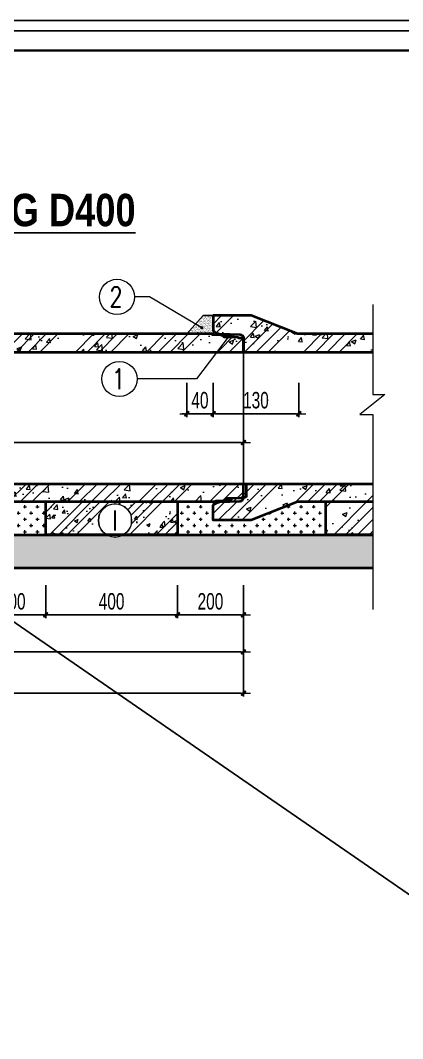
# Model space of a CAD drawing. Header units: inches. Extents: x 2792 to 53517, y -20644 to 27576.
# Drawn here: x 37495 to 38655, y 16904 to 19994 of the extents above; entities that cross this region are included whole.
import ezdxf
from ezdxf.enums import TextEntityAlignment as Align

# ---------------------------------------------------------------- set-up
doc = ezdxf.new("R2010")
doc.units = ezdxf.units.IN
doc.header["$MEASUREMENT"] = 0
doc.set_wipeout_variables(frame=1)
for name, color, linetype, lineweight in [('2 - Text2', 2, 'Continuous', 20), ('CAT1', 2, 'Continuous', 40), ('dim', 144, 'Continuous', 13), ('ISO', 153, 'Continuous', 13), ('JOINT TAM GIAC', 151, 'Continuous', 25), ('LC Dim', 8, 'Continuous', 18), ('LC Hatch', 252, 'Continuous', 9), ('LC ISO', 153, 'Continuous', 13), ('LC Net manh', 9, 'Continuous', 5), ('LC Net thay', 7, 'Continuous', 25), ('LC Text1', 3, 'Continuous', 20), ('LC Text2', 7, 'Continuous', 25), ('THEP', 1, 'Continuous', 35)]:
    doc.layers.add(name, color=color, linetype=linetype, lineweight=lineweight)
doc.layers.add('ENTTNTHIETKE1', color=2, linetype='Continuous')
doc.layers.add('KHUNGTEN', color=5, linetype='Continuous')
doc.layers.add('KCS_Plotter', color=11, linetype='Continuous', plot=False)
doc.styles.add('EG 1', font='')
doc.styles.add('General text 2', font='arial.ttf')
doc.styles.add('HOATBIF', font='hoatbif.shx', dxfattribs={"width": 0.7})
doc.styles.add('LC 3', font='vnsimli.shx', dxfattribs={"width": 0.75})
doc.styles.add('LC3', font='', dxfattribs={"width": 0.8})
doc.styles.add('TXTDIM', font='', dxfattribs={"width": 0.7})
doc.styles.get('EG 1').set_extended_font_data('.VnAvantH', bold=True)
doc.styles.get('LC3').set_extended_font_data('.VnArialH', bold=True)
doc.styles.get('TXTDIM').set_extended_font_data('.VnArial')
doc.dimstyles.new('1-100(1-25)', dxfattribs={"dimscale": 25, "dimtxt": 2.5, "dimasz": 0.35, "dimexe": 0.5, "dimexo": 0, "dimgap": 0.8, "dimtad": 1, "dimdec": 0, "dimzin": 0, "dimdsep": 46, "dimtxsty": 'HOATBIF', "dimblk1": 'DOT', "dimblk2": 'DOT', "dimsah": 1, "dimcen": -1, "dimdle": 1, "dimclrd": 256, "dimclre": 256, "dimclrt": 4, "dimadec": 3, "dimazin": 2, "dimtfac": 0.333333, "dimtdec": 0, "dimtix": 1, "dimtmove": 2, "dimatfit": 3, "dimldrblk": 'DOT', "dimfxl": 1, "dimtvp": 0.833333, "dimtolj": 1, "dimtzin": 0, "dimarcsym": 0})
doc.dimstyles.new('DIM 20', dxfattribs={"dimscale": 20, "dimtxt": 2, "dimasz": 0.3, "dimexe": 0.5, "dimexo": 0, "dimgap": 0.5, "dimtad": 1, "dimdec": 0, "dimzin": 12, "dimdsep": 46, "dimtxsty": 'TXTDIM', "dimblk": 'SLASH', "dimcen": 1.5, "dimclrd": 144, "dimclre": 144, "dimclrt": 1, "dimadec": 0, "dimazin": 0, "dimtfac": 1, "dimtdec": 0, "dimtix": 1, "dimtmove": 0, "dimatfit": 3, "dimldrblk": 'DOT', "dimfxl": 2, "dimtolj": 1, "dimtzin": 0, "dimlwd": 9, "dimlwe": 9, "dimarcsym": 1})
pattern_1 = [(50, (24147.81, 48533), (145.74774, -12.75127), [15.24, -167.64]), (355, (24147.81, 48533), (-28.19426, 152.8453), [12.192, -134.112]), (100.451, (24159.96, 48531.94), (117.554, 140.09335), [12.952, -142.472]), (50, (24307.81, 48693), (145.74774, -12.75127), [15.24, -167.64]), (355, (24307.81, 48693), (-28.19426, 152.8453), [12.192, -134.112]), (100.451, (24319.96, 48691.94), (117.554, 140.09335), [12.952, -142.472]), (46.1842, (24147.81, 48573.64), (216.8632, -33.6339), [22.86, -251.46]), (96.6356, (24165.88, 48570.84), (189.9234, 197.9404), [19.428, -213.708]), (351.184, (24147.81, 48573.64), (189.9237, 197.9401), [18.288, -201.168]), (46.1842, (24307.81, 48733.64), (216.8632, -33.6339), [22.86, -251.46]), (96.6356, (24325.88, 48730.84), (189.9234, 197.9404), [19.428, -213.708]), (351.184, (24307.81, 48733.64), (189.9237, 197.9401), [18.288, -201.168]), (21, (24168.13, 48563.48), (121.2919, -81.8124), [15.24, -167.64]), (326, (24168.13, 48563.48), (49.4416, 147.3504), [12.192, -134.112]), (71.4514, (24178.24, 48556.66), (170.7332, 65.5383), [12.952, -142.472]), (21, (24328.13, 48723.48), (121.2919, -81.8124), [15.24, -167.64]), (326, (24328.13, 48723.48), (49.4416, 147.3504), [12.192, -134.112]), (71.4514, (24338.24, 48716.66), (170.7332, 65.5383), [12.952, -142.472]), (37.5, (24147.81, 48533), (2.47088, 67.64403), [0, -132.4864, 0, -136.144, 0, -134.62]), (7.5, (24147.81, 48533), (53.45573, 80.14446), [0, -77.6224, 0, -129.4384, 0, -51.308]), (327.5, (24102.5, 48533), (108.47248, -4.582995), [0, -50.8, 0, -158.496, 0, -210.312]), (317.5, (24082.18, 48533), (118.50335, 20.3412), [0, -66.04, 0, -105.2576, 0, -149.352]), (45, (24147.81, 48533), (-107.7631, 107.7631), []), (45, (24183.73, 48533), (-107.7631, 107.7631), []), (45, (24219.65, 48533), (-107.7631, 107.7631), []), (45, (24255.58, 48533), (-107.7631, 107.7631), [])]
pattern_2 = [(0, (-21988.714, 29167.474), (19.05, 19.05), [9.525, -28.575]), (90, (-21983.952, 29162.711), (-19.05, 19.05), [9.525, -28.575])]
pattern_3 = [(37.5, (23255.357, 48218.777), (-0.1889801, 5.7804713), [0, -4.56, 0, -5.1, 0, -4.875]), (7.5, (23255.357, 48218.777), (5.3093301, 8.4664382), [0, -2.46, 0, -4.11, 0, -1.575]), (327.5, (23251.667, 48218.777), (9.3424256, 0.01697716), [0, -1.5, 0, -5.4, 0, -7.05]), (317.5, (23251.667, 48218.777), (9.0183798, 2.6330267), [0, -0.75, 0, -3.54, 0, -4.05])]
pattern_4 = [(50, (-21988.71, 29167.47), (145.74774, -12.75127), [15.24, -167.64]), (355, (-21988.71, 29167.47), (-28.19426, 152.8453), [12.192, -134.112]), (100.451, (-21976.57, 29166.41), (117.554, 140.09335), [12.952, -142.472]), (50, (-21828.71, 29327.47), (145.74774, -12.75127), [15.24, -167.64]), (355, (-21828.71, 29327.47), (-28.19426, 152.8453), [12.192, -134.112]), (100.451, (-21816.57, 29326.41), (117.554, 140.09335), [12.952, -142.472]), (46.1842, (-21988.71, 29208.11), (216.86323, -33.63386), [22.86, -251.46]), (96.6356, (-21970.64, 29205.31), (189.9234, 197.94044), [19.428, -213.708]), (351.184, (-21988.71, 29208.11), (189.9237, 197.9401), [18.288, -201.168]), (46.1842, (-21828.71, 29368.11), (216.86323, -33.63386), [22.86, -251.46]), (96.6356, (-21810.64, 29365.31), (189.9234, 197.94044), [19.428, -213.708]), (351.184, (-21828.71, 29368.11), (189.9237, 197.9401), [18.288, -201.168]), (21, (-21968.4, 29197.95), (121.2919, -81.81241), [15.24, -167.64]), (326, (-21968.4, 29197.95), (49.44162, 147.35037), [12.192, -134.112]), (71.4514, (-21958.29, 29191.14), (170.7332, 65.5383), [12.952, -142.472]), (21, (-21808.4, 29357.95), (121.2919, -81.81241), [15.24, -167.64]), (326, (-21808.4, 29357.95), (49.44162, 147.35037), [12.192, -134.112]), (71.4514, (-21798.29, 29351.14), (170.7332, 65.5383), [12.952, -142.472]), (37.5, (-21988.714, 29167.474), (2.470883, 67.64403), [0, -132.4864, 0, -136.144, 0, -134.62]), (7.5, (-21988.714, 29167.474), (53.45573, 80.14446), [0, -77.6224, 0, -129.4384, 0, -51.308]), (327.5, (-22034.03, 29167.474), (108.472476, -4.582995), [0, -50.8, 0, -158.496, 0, -210.312]), (317.5, (-22054.35, 29167.47), (118.50335, 20.3412), [0, -66.04, 0, -105.2576, 0, -149.352]), (45, (-21988.71, 29167.47), (-107.76307, 107.76307), []), (45, (-21952.8, 29167.47), (-107.76307, 107.76307), []), (45, (-21916.87, 29167.47), (-107.76307, 107.76307), []), (45, (-21880.95, 29167.47), (-107.76307, 107.76307), [])]

# ---------------------------------------------------------------- blocks, each defined once
blk = doc.blocks.new('khung vpn')
at = {"layer": 'Defpoints'}
blk.add_line((52556.46, -4195.446), (52498.758, -4195.446), dxfattribs=at)
at = {"layer": 'KHUNGTEN'}
blk.add_lwpolyline([(52556.243, -4234.885), (52502.048, -4234.885), (52502.048, -4195.662), (52556.243, -4195.662)], close=True, dxfattribs=at)
at = {"layer": 'THEP'}
blk.add_lwpolyline([(52555.832, -4234.474), (52502.459, -4234.474), (52502.459, -4196.073), (52555.832, -4196.073)], close=True, dxfattribs=at)
blk = doc.blocks.new('DOT')
at = {"layer": 'LC Dim'}
blk.add_line((-3, 0), (3, 0), dxfattribs=at)
at = {"layer": 'LC Dim', "color": 4}
blk.add_line((-1, -1), (1, 1), dxfattribs=at)
blk.add_lwpolyline([(0.5, 1), (-1, -0.5), (-0.5, -1), (1, 0.5)], close=True, dxfattribs=at)
blk = doc.blocks.new('*D164')
at = {"layer": 'Defpoints', "color": 0, "ltscale": 2, "transparency": 16777216}
for p in [(36072.3, 18280.1), (38172.3, 18280.1), (38172.3, 17952.7)]:
    blk.add_point(p, dxfattribs=at)
at = {"layer": 'LC Dim', "lineweight": -2, "ltscale": 2, "transparency": 16777216}
for p, q in [((36072.3, 18280.1), (36072.3, 17942.7)), ((38172.3, 18280.1), (38172.3, 17942.7)), ((36079.3, 17952.7), (38165.3, 17952.7))]:
    blk.add_line(p, q, dxfattribs=at)
at = {"layer": 'LC Dim', "lineweight": -2, "ltscale": 2, "transparency": 16777216, "xscale": 7, "yscale": 7, "zscale": 7, "rotation": 180}
blk.add_blockref('DOT', (36072.3, 17952.7), dxfattribs=at)
at = {"layer": 'LC Dim', "lineweight": -2, "ltscale": 2, "transparency": 16777216, "xscale": 7, "yscale": 7, "zscale": 7}
blk.add_blockref('DOT', (38172.3, 17952.7), dxfattribs=at)
at = {"layer": 'LC Dim', "color": 4, "ltscale": 2, "transparency": 16777216, "insert": (37122.3, 17993.7), "char_height": 50, "attachment_point": 5, "style": 'HOATBIF'}
blk.add_mtext('\\A1;2100', dxfattribs=at)
blk = doc.blocks.new('_Dot')
at = {"color": 0, "linetype": 'ByBlock', "lineweight": -2}
blk.add_line((-0.5, 0), (-1, 0), dxfattribs=at)
at = {"color": 0, "linetype": 'ByBlock', "const_width": 0.5}
blk.add_lwpolyline([(-0.25, 0, 1), (0.25, 0, 1)], format="xyb", close=True, dxfattribs=at)
blk = doc.blocks.new('*D165')
at = {"layer": 'Defpoints', "color": 0, "ltscale": 2, "transparency": 16777216}
for p in [(36172.3, 18280.1), (38172.3, 18280.1), (38172.3, 18077.7)]:
    blk.add_point(p, dxfattribs=at)
at = {"layer": 'LC Dim', "lineweight": -2, "ltscale": 2, "transparency": 16777216}
for p, q in [((36172.3, 18280.1), (36172.3, 18067.7)), ((38172.3, 18280.1), (38172.3, 18067.7)), ((36179.3, 18077.7), (38165.3, 18077.7))]:
    blk.add_line(p, q, dxfattribs=at)
at = {"layer": 'LC Dim', "lineweight": -2, "ltscale": 2, "transparency": 16777216, "xscale": 7, "yscale": 7, "zscale": 7, "rotation": 180}
blk.add_blockref('DOT', (36172.3, 18077.7), dxfattribs=at)
at = {"layer": 'LC Dim', "lineweight": -2, "ltscale": 2, "transparency": 16777216, "xscale": 7, "yscale": 7, "zscale": 7}
blk.add_blockref('DOT', (38172.3, 18077.7), dxfattribs=at)
at = {"layer": 'LC Dim', "color": 4, "ltscale": 2, "transparency": 16777216, "insert": (37172.3, 18118.7), "char_height": 50, "attachment_point": 5, "style": 'HOATBIF'}
blk.add_mtext('\\A1;2000', dxfattribs=at)
blk = doc.blocks.new('*D169')
at = {"layer": 'Defpoints', "color": 0, "ltscale": 2, "transparency": 16777216}
for p in [(38172.3, 18713.3), (36172.3, 18691.4), (38172.3, 18691.4)]:
    blk.add_point(p, dxfattribs=at)
at = {"layer": 'LC Dim', "lineweight": -2, "ltscale": 2, "transparency": 16777216}
for p, q in [((36172.3, 18691.4), (36172.3, 18723.3)), ((36179.3, 18713.3), (38165.3, 18713.3)), ((38172.3, 18691.4), (38172.3, 18723.3))]:
    blk.add_line(p, q, dxfattribs=at)
at = {"layer": 'LC Dim', "lineweight": -2, "ltscale": 2, "transparency": 16777216, "xscale": 7, "yscale": 7, "zscale": 7, "rotation": 180}
blk.add_blockref('DOT', (36172.3, 18713.3), dxfattribs=at)
at = {"layer": 'LC Dim', "lineweight": -2, "ltscale": 2, "transparency": 16777216, "xscale": 7, "yscale": 7, "zscale": 7}
blk.add_blockref('DOT', (38172.3, 18713.3), dxfattribs=at)
at = {"layer": 'LC Dim', "color": 4, "ltscale": 2, "transparency": 16777216, "insert": (37172.3, 18754.3), "char_height": 50, "attachment_point": 5, "style": 'HOATBIF'}
blk.add_mtext('\\A1;2000', dxfattribs=at)
blk = doc.blocks.new('SLASH')
at = {"layer": 'dim', "color": 16, "linetype": 'Continuous'}
for p, q in [((-1.2, 0), (1.2, 0)), ((-0.6, -0.6), (0.6, 0.6))]:
    blk.add_line(p, q, dxfattribs=at)
blk = doc.blocks.new('*D212')
at = {"layer": 'Defpoints', "color": 0, "transparency": 16777216}
for p in [(38000.3, 18894.3), (38080.3, 18894.3), (38080.3, 18800.5)]:
    blk.add_point(p, dxfattribs=at)
at = {"layer": 'LC Dim', "lineweight": -2, "transparency": 16777216}
for p, q in [((38000.3, 18894.3), (38000.3, 18790.5)), ((38080.3, 18894.3), (38080.3, 18790.5)), ((37993.3, 18800.5), (37986.3, 18800.5)), ((38000.3, 18800.5), (38080.3, 18800.5)), ((38087.3, 18800.5), (38094.3, 18800.5))]:
    blk.add_line(p, q, dxfattribs=at)
at = {"layer": 'LC Dim', "lineweight": -2, "transparency": 16777216, "xscale": 7, "yscale": 7, "zscale": 7}
blk.add_blockref('DOT', (38000.3, 18800.5), dxfattribs=at)
at = {"layer": 'LC Dim', "lineweight": -2, "transparency": 16777216, "xscale": 7, "yscale": 7, "zscale": 7, "rotation": 180}
blk.add_blockref('DOT', (38080.3, 18800.5), dxfattribs=at)
at = {"layer": 'LC Dim', "color": 4, "transparency": 16777216, "insert": (38040.3, 18841.5), "char_height": 50, "attachment_point": 5, "style": 'HOATBIF'}
blk.add_mtext('\\A1;40', dxfattribs=at)
blk = doc.blocks.new('*D213')
at = {"layer": 'Defpoints', "color": 0, "transparency": 16777216}
for p in [(38080.3, 18894.3), (38340.2, 18894.3), (38340.2, 18800.5)]:
    blk.add_point(p, dxfattribs=at)
at = {"layer": 'LC Dim', "lineweight": -2, "transparency": 16777216}
for p, q in [((38080.3, 18894.3), (38080.3, 18790.5)), ((38340.2, 18894.3), (38340.2, 18790.5)), ((38087.3, 18800.5), (38333.2, 18800.5))]:
    blk.add_line(p, q, dxfattribs=at)
at = {"layer": 'LC Dim', "lineweight": -2, "transparency": 16777216, "xscale": 7, "yscale": 7, "zscale": 7, "rotation": 180}
blk.add_blockref('DOT', (38080.3, 18800.5), dxfattribs=at)
at = {"layer": 'LC Dim', "lineweight": -2, "transparency": 16777216, "xscale": 7, "yscale": 7, "zscale": 7}
blk.add_blockref('DOT', (38340.2, 18800.5), dxfattribs=at)
at = {"layer": 'LC Dim', "color": 4, "transparency": 16777216, "insert": (38210.2, 18841.5), "char_height": 50, "attachment_point": 5, "style": 'HOATBIF'}
blk.add_mtext('\\A1;130', dxfattribs=at)
blk = doc.blocks.new('*U7')
at = {"layer": 'Defpoints'}
blk.add_lwpolyline([(0, 4.25), (-2.5, 3.44), (-4.04, 1.31), (-4.04, -1.31), (-2.5, -3.44), (0, -4.25), (2.5, -3.44), (4.04, -1.31), (4.04, 1.31), (2.5, 3.44)], close=True, dxfattribs=at)
at = {"layer": 'LC Text1', "style": 'General text 2', "width": 0.8, "flags": 8}
blk.add_attdef('SYMBOL', text='', height=5.2, dxfattribs=at).set_placement((0, 0), align=Align.MIDDLE_CENTER)
blk.add_wipeout([(0, 4.25), (-2.5, 3.44), (-4.04, 1.31), (-4.04, -1.31), (-2.5, -3.44), (0, -4.25), (2.5, -3.44), (4.04, -1.31), (4.04, 1.31), (2.5, 3.44)]).dxf.layer = 'LC Net manh'
at = {"layer": 'LC ISO'}
blk.add_circle((0, 0), 4.25, dxfattribs=at)
blk = doc.blocks.new('*D222')
at = {"layer": 'Defpoints', "color": 0, "ltscale": 2, "transparency": 16777216}
for p in [(37372.2, 18280.1), (37572.2, 18280.1), (37572.2, 18190.1)]:
    blk.add_point(p, dxfattribs=at)
at = {"layer": 'LC Dim', "lineweight": -2, "ltscale": 2, "transparency": 16777216}
for p, q in [((37372.2, 18280.1), (37372.2, 18180.1)), ((37572.2, 18280.1), (37572.2, 18180.1)), ((37379.2, 18190.1), (37565.2, 18190.1))]:
    blk.add_line(p, q, dxfattribs=at)
at = {"layer": 'LC Dim', "lineweight": -2, "ltscale": 2, "transparency": 16777216, "xscale": 7, "yscale": 7, "zscale": 7, "rotation": 180}
blk.add_blockref('DOT', (37372.2, 18190.1), dxfattribs=at)
at = {"layer": 'LC Dim', "lineweight": -2, "ltscale": 2, "transparency": 16777216, "xscale": 7, "yscale": 7, "zscale": 7}
blk.add_blockref('DOT', (37572.2, 18190.1), dxfattribs=at)
at = {"layer": 'LC Dim', "color": 4, "ltscale": 2, "transparency": 16777216, "insert": (37472.2, 18231.1), "char_height": 50, "attachment_point": 5, "style": 'HOATBIF'}
blk.add_mtext('\\A1;200', dxfattribs=at)
blk = doc.blocks.new('*D223')
at = {"layer": 'Defpoints', "color": 0, "ltscale": 2, "transparency": 16777216}
for p in [(37572.2, 18280.1), (37972.2, 18280.1), (37972.2, 18190.1)]:
    blk.add_point(p, dxfattribs=at)
at = {"layer": 'LC Dim', "lineweight": -2, "ltscale": 2, "transparency": 16777216}
for p, q in [((37572.2, 18280.1), (37572.2, 18180.1)), ((37972.2, 18280.1), (37972.2, 18180.1)), ((37579.2, 18190.1), (37965.2, 18190.1))]:
    blk.add_line(p, q, dxfattribs=at)
at = {"layer": 'LC Dim', "lineweight": -2, "ltscale": 2, "transparency": 16777216, "xscale": 7, "yscale": 7, "zscale": 7, "rotation": 180}
blk.add_blockref('DOT', (37572.2, 18190.1), dxfattribs=at)
at = {"layer": 'LC Dim', "lineweight": -2, "ltscale": 2, "transparency": 16777216, "xscale": 7, "yscale": 7, "zscale": 7}
blk.add_blockref('DOT', (37972.2, 18190.1), dxfattribs=at)
at = {"layer": 'LC Dim', "color": 4, "ltscale": 2, "transparency": 16777216, "insert": (37772.2, 18231.1), "char_height": 50, "attachment_point": 5, "style": 'HOATBIF'}
blk.add_mtext('\\A1;400', dxfattribs=at)
blk = doc.blocks.new('*D224')
at = {"layer": 'Defpoints', "color": 0, "ltscale": 2, "transparency": 16777216}
for p in [(37972.2, 18280.1), (38172.3, 18280.1), (38172.3, 18190.1)]:
    blk.add_point(p, dxfattribs=at)
at = {"layer": 'LC Dim', "lineweight": -2, "ltscale": 2, "transparency": 16777216}
for p, q in [((37972.2, 18280.1), (37972.2, 18180.1)), ((38172.3, 18280.1), (38172.3, 18180.1)), ((37979.2, 18190.1), (38165.3, 18190.1))]:
    blk.add_line(p, q, dxfattribs=at)
at = {"layer": 'LC Dim', "lineweight": -2, "ltscale": 2, "transparency": 16777216, "xscale": 7, "yscale": 7, "zscale": 7, "rotation": 180}
blk.add_blockref('DOT', (37972.2, 18190.1), dxfattribs=at)
at = {"layer": 'LC Dim', "lineweight": -2, "ltscale": 2, "transparency": 16777216, "xscale": 7, "yscale": 7, "zscale": 7}
blk.add_blockref('DOT', (38172.3, 18190.1), dxfattribs=at)
at = {"layer": 'LC Dim', "color": 4, "ltscale": 2, "transparency": 16777216, "insert": (38072.2, 18231.1), "char_height": 50, "attachment_point": 5, "style": 'HOATBIF'}
blk.add_mtext('\\A1;200', dxfattribs=at)
blk = doc.blocks.new('TIEUDE1')
at = {"layer": '2 - Text2', "color": 7, "style": 'EG 1'}
blk.add_attdef('TIªU§Ò', text='', height=5, dxfattribs=at).set_placement((0, 0), align=Align.BOTTOM_CENTER)
blk.add_attdef('TL', text='', height=3, dxfattribs=at).set_placement((0, -2), align=Align.TOP_CENTER)

msp = doc.modelspace()

# ---------------------------------------------------------------- hatches: boundary and pattern name
at = {"layer": 'JOINT TAM GIAC'}
h = msp.add_hatch(color=256, dxfattribs=at)
h.paths.add_polyline_path([(38139.2, 19032.3, 0.524425), (38139.6, 19033.8), (38127, 19041.8), (38122.8, 19042), (38122.7, 19041.5, -0.329988), (38121.4, 19039.7), (38120.7, 19039.5), (38116.7, 19038.5), (38120.8, 19032.9)])
h.paths.add_polyline_path([(38116.7, 19038.5), (38116.3, 19038.4), (38115.9, 19033.8, 0.429124), (38116.5, 19033), (38120.8, 19032.9)])
h = msp.add_hatch(color=256, dxfattribs=at)
h.paths.add_polyline_path([(38139.2, 18543.7, -0.524425), (38139.6, 18542.2), (38127, 18534.2), (38122.8, 18534.1), (38122.7, 18534.5, 0.329988), (38121.4, 18536.4), (38120.7, 18536.6), (38116.7, 18537.5), (38120.8, 18543.1)])
h.paths.add_polyline_path([(38116.7, 18537.5), (38116.3, 18537.6), (38115.9, 18542.2, -0.429124), (38116.5, 18543), (38120.8, 18543.1)])
at = {"layer": 'LC Hatch'}
h = msp.add_hatch(dxfattribs=at)
h.set_pattern_fill('BT-DA1X2', color=256, scale=0.8, style=0, pattern_type=2)
h.set_pattern_definition(pattern_4)
edge = h.paths.add_edge_path()
edge.add_line((38172.3, 19043), (36336.2, 19043))
edge.add_line((36336.2, 19043), (36195.3, 19098.5))
edge.add_line((36195.3, 19098.5), (36172.3, 19098.5))
edge.add_line((36172.3, 19098.5), (36097.3, 19098.5))
edge.add_line((36097.3, 19098.5), (36080.3, 19098.5))
edge.add_line((36080.3, 19098.5), (36080.3, 19057.3))
edge.add_arc((36090.3, 19057.3), 10, 180, 245)
edge.add_line((36086, 19048.2), (36095.4, 19043.9))
edge.add_arc((36099.6, 19052.9), 10, 245, 268.1665)
edge.add_line((36099.3, 19042.9), (36162.6, 19040.9))
edge.add_arc((36162.3, 19030.9), 10, 0, 88.1665, ccw=False)
edge.add_line((36172.3, 19030.9), (36172.3, 18988))
edge.add_line((36172.3, 18988), (38172.3, 18988))
edge.add_line((38172.3, 18988), (38172.3, 19043))
at = {"layer": 'LC Hatch', "ltscale": 200}
h = msp.add_hatch(dxfattribs=at)
h.set_pattern_fill('AR-SAND', color=256, scale=3)
h.set_pattern_definition(pattern_3)
h.paths.add_polyline_path([(38080.3, 19098.5), (38050.3, 19098.5), (38000.3, 19043), (38077.3, 19043), (38077.3, 19042.6, 0.404875), (38079.2, 19040.6), (38080.3, 19040.5), (38080.3, 19057.3)])
h = msp.add_hatch(dxfattribs=at)
h.set_pattern_fill('AR-SAND', color=256, scale=3)
h.set_pattern_definition(pattern_3)
h.paths.add_polyline_path([(38080.3, 19098.5), (38050.3, 19098.5), (38000.3, 19043), (38077.3, 19043), (38077.3, 19042.6, 0.404875), (38079.2, 19040.6), (38080.3, 19040.5), (38080.3, 19057.3)])
h = msp.add_hatch(dxfattribs=at)
h.set_pattern_fill('BT-DA1X2', color=256, scale=0.8, style=0, pattern_type=2)
h.set_pattern_definition(pattern_1)
h.paths.add_polyline_path([(38336.2, 18533), (38565.3, 18533), (38565.3, 18588), (38172.3, 18588), (38172.3, 18545.1, -0.404872), (38162.6, 18535.1), (38099.3, 18533.1, 0.101429), (38095.4, 18532.2), (38086, 18527.8, 0.291473), (38080.3, 18518.7), (38080.3, 18477.5), (38097.3, 18477.5), (38172.3, 18477.5), (38195.3, 18477.5)])
h.paths.add_polyline_path([(38565.3, 18988), (38565.3, 19043), (38336.2, 19043), (38195.3, 19098.5), (38172.3, 19098.5), (38097.3, 19098.5), (38080.3, 19098.5), (38080.3, 19057.3, 0.291473), (38086, 19048.2), (38095.4, 19043.9, 0.101429), (38099.3, 19042.9), (38162.6, 19040.9, -0.404872), (38172.3, 19030.9), (38172.3, 18988)])
at = {"layer": 'LC Hatch', "lineweight": 18}
h = msp.add_hatch(dxfattribs=at)
h.set_pattern_fill('CROSS', color=256, scale=3)
h.set_pattern_definition(pattern_2)
h.paths.add_polyline_path([(37572.2, 18533), (37372.2, 18533), (37372.2, 18433), (37572.2, 18433)])
h.paths.add_polyline_path([(36972.2, 18533), (36772.2, 18533), (36772.2, 18433), (36972.2, 18433)])
h.paths.add_polyline_path([(36886.8, 18428), (36886.8, 18538), (36811.8, 18538), (36811.8, 18428)], flags=9)
at = {"layer": 'LC Hatch', "ltscale": 200}
h = msp.add_hatch(dxfattribs=at)
h.set_pattern_fill('BT-DA1X2', color=256, scale=0.6, pattern_type=2)
h.set_pattern_definition([(50, (24197.81, 48529.5), (109.3108, -9.56345), [11.43, -125.73]), (355, (24197.81, 48529.5), (-21.1457, 114.634), [9.144, -100.584]), (100.451, (24206.92, 48528.7), (88.1655, 105.07), [9.714, -106.854]), (50, (24317.81, 48649.5), (109.3108, -9.56345), [11.43, -125.73]), (355, (24317.81, 48649.5), (-21.1457, 114.634), [9.144, -100.584]), (100.451, (24326.92, 48648.7), (88.1655, 105.07), [9.714, -106.854]), (46.1842, (24197.81, 48559.98), (162.6474, -25.2254), [17.145, -188.595]), (96.6356, (24211.37, 48557.88), (142.44254, 148.4553), [14.571, -160.281]), (351.184, (24197.81, 48559.98), (142.4428, 148.4551), [13.716, -150.876]), (46.1842, (24317.81, 48679.98), (162.6474, -25.2254), [17.145, -188.595]), (96.6356, (24331.37, 48677.88), (142.44254, 148.4553), [14.571, -160.281]), (351.184, (24317.81, 48679.98), (142.4428, 148.4551), [13.716, -150.876]), (21, (24213.05, 48552.36), (90.96893, -61.3593), [11.43, -125.73]), (326, (24213.05, 48552.36), (37.0812, 110.51278), [9.144, -100.584]), (71.4514, (24220.63, 48547.25), (128.0499, 49.1537), [9.714, -106.854]), (21, (24333.05, 48672.36), (90.96893, -61.3593), [11.43, -125.73]), (326, (24333.05, 48672.36), (37.0812, 110.51278), [9.144, -100.584]), (71.4514, (24340.63, 48667.25), (128.0499, 49.1537), [9.714, -106.854]), (37.5, (24197.81, 48529.502), (1.85316, 50.733023), [0, -99.3648, 0, -102.108, 0, -100.965]), (7.5, (24197.81, 48529.5), (40.0918, 60.108345), [0, -58.2168, 0, -97.0788, 0, -38.481]), (327.5, (24163.827, 48529.5), (81.354357, -3.437246), [0, -38.1, 0, -118.872, 0, -157.734]), (317.5, (24148.59, 48529.5), (88.87751, 15.2559), [0, -49.53, 0, -78.9432, 0, -112.014]), (45, (24197.81, 48529.5), (-80.8223, 80.8223), []), (45, (24224.75, 48529.5), (-80.8223, 80.8223), []), (45, (24251.69, 48529.5), (-80.8223, 80.8223), []), (45, (24278.63, 48529.5), (-80.8223, 80.8223), [])])
h.paths.add_polyline_path([(37833, 18477, -0.271453), (37807.3, 18433), (37972.2, 18433), (37972.2, 18533), (37572.2, 18533), (37572.2, 18433), (37758, 18433, -0.271453), (37732.3, 18477, -1)])
at = {"layer": 'LC Hatch', "lineweight": 18}
h = msp.add_hatch(dxfattribs=at)
h.set_pattern_fill('CROSS', color=256, scale=3)
h.set_pattern_definition(pattern_2)
h.paths.add_polyline_path([(38422.2, 18533), (38336.2, 18533), (38195.3, 18477.5), (38172.3, 18477.5), (38097.3, 18477.5), (38080.3, 18477.5), (38080.3, 18518.7), (38080.3, 18533), (37972.2, 18533), (37972.2, 18433), (38422.2, 18433)])
at = {"layer": 'LC Hatch', "ltscale": 200}
h = msp.add_hatch(dxfattribs=at)
h.set_pattern_fill('BT-DA1X2', color=256, scale=0.8, style=0, pattern_type=2)
h.set_pattern_definition(pattern_1)
h.paths.add_polyline_path([(38565.3, 18433), (38565.3, 18533), (38422.2, 18533), (38422.2, 18433)])
at = {"layer": 'LC Hatch'}
h = msp.add_hatch(dxfattribs=at)
h.set_pattern_fill('GRAVEL', color=256, scale=3, style=0)
h.set_pattern_definition([(228.012788, (-21821.069, 28877.8046), (-609.60000005, -685.79999996), [10.25164, -1014.91451]), (184.969741, (-21827.927, 28870.1846), (914.39999964, 76.20000434), [17.59214, -1741.62147]), (132.510447, (-21845.453, 28868.6606), (762.00000032, -838.1999997), [12.40445, -1228.04168]), (267.273689, (-21875.171, 28849.6106), (76.20000016, 1524), [16.02014, -1585.99312]), (292.833654, (-21875.933, 28833.6086), (-381.00000003, 914.39999999), [15.70901, -1555.19423]), (357.273689, (-21869.837, 28819.1306), (-1524, 76.20000016), [16.02014, -1585.99312]), (37.6942405, (-21853.835, 28818.3686), (-990.59999996, -762.00000006), [21.18581, -2097.39346]), (72.2553284, (-21837.071, 28831.3226), (533.40000014, 1676.39999995), [20.00159, -1980.1577]), (121.4295656, (-21830.975, 28850.3726), (-609.60000009, 990.59999995), [16.07439, -1591.36637]), (175.236358, (-21839.357, 28864.0886), (838.2, -76.2000001), [18.3514, -899.21811]), (222.397438, (-21857.6449, 28865.6126), (-914.39999997, -838.20000003), [23.73234, -2349.503175]), (138.814075, (-21799.733, 28848.8486), (-533.4, 457.2), [8.10014, -801.916975]), (171.4692344, (-21805.829, 28854.1826), (990.60000003, -152.39999983), [15.41046, -1525.63917]), (225, (-21821.07, 28856.47), (-1e-14, -76.2), [10.77628, -96.98679]), (203.19859, (-21826.403, 28865.613), (381, 152.4), [5.80324, -574.51867]), (291.80141, (-21831.737, 28863.327), (-76.2, 228.6), [8.20697, -402.14259]), (30.963757, (-21828.689, 28855.707), (228.6, 152.4), [13.32959, -430.98894]), (161.56505, (-21817.26, 28862.565), (152.4, -76.2), [9.63861, -231.32694]), (16.38954, (-21875.933, 28863.3266), (762, 228.6), [13.50264, -1336.7648]), (70.346176, (-21862.979, 28867.1366), (-304.80000003, -838.2), [11.32797, -1121.46647]), (293.19859, (-21817.259, 28877.805), (-152.4, 381), [11.6064, -568.71551]), (343.61046, (-21812.687, 28867.1366), (-762.00000002, 228.59999995), [13.50264, -1336.7648]), (339.443955, (-21875.933, 28816.083), (-381, 152.4), [13.02106, -638.03203]), (294.775141, (-21863.741, 28811.5106), (-381.00000045, 838.1999998), [10.91016, -1080.1078]), (66.80141, (-21816.497, 28801.605), (152.4, 381), [11.6064, -568.71551]), (17.354025, (-21811.925, 28812.2726), (-990.59999998, -304.80000006), [12.77348, -1264.57128]), (69.443955, (-21853.835, 28801.605), (-152.4, -381), [6.51053, -644.54256]), (101.309932, (-21821.069, 28801.605), (-76.2, 304.8), [3.88544, -384.65985]), (165.963757, (-21821.83, 28805.415), (228.6, -76.2), [15.70901, -298.47164]), (186.009006, (-21837.071, 28809.2246), (762, 76.20000004), [14.55801, -1441.24095]), (303.690068, (-21828.689, 28848.849), (-76.2, 152.4), [10.98972, -263.75329]), (353.1572266, (-21822.593, 28839.7046), (1295.40000001, -152.39999993), [19.1867, -1899.48027]), (60.945396, (-21803.543, 28837.4186), (-304.8, -533.4), [7.84525, -776.68177]), (90, (-21799.73, 28844.28), (-76.2, 76.2), [4.572, -71.628]), (120.256437, (-21838.595, 28811.5106), (304.79999996, -533.4), [10.58601, -1048.01822]), (48.012787, (-21843.929, 28820.6546), (609.60000005, 685.79999996), [20.50329, -1004.66287]), (0, (-21830.21, 28835.895), (76.2, 76.2), [19.812, -56.388]), (325.3048465, (-21810.401, 28835.8946), (762.0000003, -533.3999996), [12.04829, -1192.7795]), (254.054604, (-21800.495, 28829.037), (-76.2, -304.8), [11.09487, -543.6495]), (207.6459754, (-21803.543, 28818.3686), (-1447.80000005, -761.9999999), [18.06435, -1788.37393]), (175.426079, (-21819.545, 28809.9866), (-990.6, 76.2), [19.11088, -1891.97539])])
h.paths.add_polyline_path([(37317.4, 18431.8), (37205.7, 18432.2, -0.25178), (37158, 18433), (36972.2, 18433), (36607.3, 18433, -0.26096), (36558, 18433), (36372.2, 18433), (35628.1, 18433), (35628.1, 18333), (37303.3, 18333, -0.333802), (37267, 18381.4, -0.414214)])
h.paths.add_polyline_path([(38565.3, 18433), (38422.2, 18433), (37807.3, 18433, -0.26096), (37758, 18433), (37572.2, 18433), (37317.4, 18431.8, -0.414214), (37367.8, 18381.4, -0.333802), (37331.4, 18333), (38565.3, 18333)])
at = {"layer": 'LC Hatch', "ltscale": 200}
h = msp.add_hatch(dxfattribs=at)
h.set_pattern_fill('BT-DA1X2', color=256, scale=0.8, style=0, pattern_type=2)
h.set_pattern_definition([(50, (25381.06, 46897.9), (145.74774, -12.75127), [15.24, -167.64]), (355, (25381.06, 46897.9), (-28.19426, 152.8453), [12.192, -134.112]), (100.451, (25393.21, 46896.84), (117.554, 140.09335), [12.952, -142.472]), (50, (25541.06, 47057.9), (145.74774, -12.75127), [15.24, -167.64]), (355, (25541.06, 47057.9), (-28.19426, 152.8453), [12.192, -134.112]), (100.451, (25553.21, 47056.84), (117.554, 140.09335), [12.952, -142.472]), (46.1842, (25381.06, 46938.54), (216.8632, -33.6339), [22.86, -251.46]), (96.6356, (25399.14, 46935.74), (189.9234, 197.9404), [19.428, -213.708]), (351.184, (25381.06, 46938.54), (189.9237, 197.9401), [18.288, -201.168]), (46.1842, (25541.06, 47098.54), (216.8632, -33.6339), [22.86, -251.46]), (96.6356, (25559.14, 47095.74), (189.9234, 197.9404), [19.428, -213.708]), (351.184, (25541.06, 47098.54), (189.9237, 197.9401), [18.288, -201.168]), (21, (25401.38, 46928.38), (121.2919, -81.8124), [15.24, -167.64]), (326, (25401.38, 46928.38), (49.4416, 147.3504), [12.192, -134.112]), (71.4514, (25411.49, 46921.57), (170.7332, 65.5383), [12.952, -142.472]), (21, (25561.38, 47088.38), (121.2919, -81.8124), [15.24, -167.64]), (326, (25561.38, 47088.38), (49.4416, 147.3504), [12.192, -134.112]), (71.4514, (25571.49, 47081.57), (170.7332, 65.5383), [12.952, -142.472]), (37.5, (25381.063, 46897.904), (2.47088, 67.64403), [0, -132.4864, 0, -136.144, 0, -134.62]), (7.5, (25381.06, 46897.904), (53.45573, 80.14446), [0, -77.6224, 0, -129.4384, 0, -51.308]), (327.5, (25335.75, 46897.904), (108.47248, -4.582995), [0, -50.8, 0, -158.496, 0, -210.312]), (317.5, (25315.43, 46897.9), (118.50335, 20.3412), [0, -66.04, 0, -105.2576, 0, -149.352]), (45, (25381.06, 46897.9), (-107.7631, 107.7631), []), (45, (25416.98, 46897.9), (-107.7631, 107.7631), []), (45, (25452.9, 46897.9), (-107.7631, 107.7631), []), (45, (25488.83, 46897.9), (-107.7631, 107.7631), [])])
edge = h.paths.add_edge_path()
edge.add_arc((39389.8, 17395.7), 0.75, 270.7593, 360)
edge.add_line((39390.5, 17395.7), (39390.5, 17395))
edge.add_line((39390.5, 17395), (39389.8, 17395))
edge = h.paths.add_edge_path()
edge.add_line((37463.7, 17352.9), (37463.7, 17407.9))
edge.add_line((37463.7, 17407.9), (37069.4, 17407.9))
edge.add_line((37069.4, 17407.9), (36928.5, 17463.4))
edge.add_line((36928.5, 17463.4), (36813.5, 17463.4))
edge.add_line((36813.5, 17463.4), (36813.5, 17422.2))
edge.add_arc((36823.5, 17422.2), 10, 180, 245)
edge.add_line((36819.3, 17413.1), (36828.7, 17408.8))
edge.add_arc((36832.9, 17417.8), 10, 245, 268.1665)
edge.add_line((36832.6, 17407.8), (36895.8, 17405.8))
edge.add_arc((36895.5, 17395.8), 10, 0, 88.1665, ccw=False)
edge.add_line((36905.5, 17395.8), (36905.5, 17352.9))
edge.add_line((36905.5, 17352.9), (37463.7, 17352.9))
edge = h.paths.add_edge_path()
edge.add_arc((39348.5, 17400.8), 3, 120.8858, 142.4942)
edge.add_arc((39345.8, 17403.8), 1.22, 284.1858, 339.1942)

# ---------------------------------------------------------------- linework, layer by layer
at = {"layer": 'CAT1'}
for p, q in [((35628.1, 18433, 0), (38565.3, 18433, 0)), ((35628.1, 18333, 0), (38565.3, 18333, 0))]:
    msp.add_line(p, q, dxfattribs=at)
at = {"layer": 'CAT1', "elevation": 0}
for points in [[(38565.3, 19043), (38336.2, 19043), (38195.3, 19098.5), (38172.3, 19098.5), (38097.3, 19098.5), (38080.3, 19098.5), (38080.3, 19057.3, 0.291473), (38086, 19048.2), (38095.4, 19043.9, 0.101429), (38099.3, 19042.9), (38162.6, 19040.9, -0.404872), (38172.3, 19030.9), (38172.3, 18988), (38565.3, 18988)], [(36172.3, 18988), (38172.3, 18988), (38172.3, 19025.7, 0.404875), (38168.4, 19029.7), (38158, 19030, -0.404875), (38157.3, 19030.8), (38157.3, 19030.8, 0.404875), (38156.5, 19031.6), (38115.2, 19032.9, -0.404875), (38112.3, 19035.9), (38112.3, 19038.8, 0.404875), (38111.5, 19039.5), (38079.2, 19040.6, -0.404875), (38077.3, 19042.6), (38077.3, 19043), (36336.2, 19043)], [(36180.7, 18588), (38180.7, 18588), (38180.7, 18550.3, -0.404875), (38176.8, 18546.3), (38166.4, 18546, 0.404875), (38165.7, 18545.2), (38165.7, 18545.2, -0.404875), (38165, 18544.4), (38123.6, 18543.1, 0.404875), (38120.7, 18540.1), (38120.7, 18537.2, -0.404875), (38120, 18536.5), (38087.6, 18535.4, 0.404875), (38085.7, 18533.4), (38085.7, 18533), (36344.6, 18533)], [(38565.3, 18533), (38336.2, 18533), (38195.3, 18477.5), (38172.3, 18477.5), (38097.3, 18477.5), (38080.3, 18477.5), (38080.3, 18518.7, -0.291473), (38086, 18527.8), (38095.4, 18532.2, -0.101429), (38099.3, 18533.1), (38162.6, 18535.1, 0.404872), (38172.3, 18545.1), (38172.3, 18588), (38565.3, 18588)]]:
    msp.add_lwpolyline(points, format="xyb", dxfattribs=at)
msp.add_lwpolyline([(38565.3, 18433), (38422.2, 18433), (38422.2, 18533)], dxfattribs=at)
at = {"layer": 'ISO'}
for p, q in [((38080.3, 19057.3, 0), (38080.3, 19040.5, 0)), ((38172.3, 18988, 0), (38172.3, 18588, 0)), ((38172.3, 18588, 0), (38172.3, 18988, 0)), ((38080.3, 18535.5, 0), (38080.3, 18518.7, 0))]:
    msp.add_line(p, q, dxfattribs=at)
at = {"layer": 'ISO', "elevation": 0}
msp.add_lwpolyline([(38565.3, 19132.5), (38565.3, 18859), (38601.3, 18859), (38525.2, 18798.4), (38565.3, 18798.7), (38565.3, 18206.3)], dxfattribs=at)
at = {"layer": 'JOINT TAM GIAC', "elevation": 0}
for points in [[(38122.8, 19042), (38122.7, 19041.5, -0.329988), (38121.4, 19039.7), (38120.7, 19039.5), (38116.3, 19038.4), (38115.9, 19033.8, 0.429124), (38116.5, 19033), (38117.4, 19033), (38117.6, 19032.9), (38117.8, 19032.8), (38117.9, 19032.8), (38118, 19032.9), (38118.1, 19033), (38119.3, 19033), (38119.4, 19032.9), (38119.5, 19032.9), (38119.5, 19032.8), (38119.6, 19032.8), (38119.6, 19032.8), (38119.6, 19032.8), (38119.7, 19032.8), (38119.7, 19032.8), (38119.7, 19032.8), (38119.7, 19032.8), (38119.8, 19032.8), (38119.8, 19032.8), (38119.8, 19032.8), (38119.8, 19032.8), (38119.8, 19032.8), (38119.8, 19032.8), (38119.9, 19032.8), (38119.9, 19032.8), (38119.9, 19032.8), (38119.9, 19032.8), (38120, 19032.8), (38120, 19032.9), (38120, 19032.9), (38120.1, 19032.9), (38121.2, 19032.9), (38121.3, 19032.8), (38121.4, 19032.8), (38121.4, 19032.8), (38121.5, 19032.7), (38121.5, 19032.7), (38121.6, 19032.7), (38121.6, 19032.7), (38121.6, 19032.7), (38121.6, 19032.7), (38121.7, 19032.7), (38121.7, 19032.7), (38121.7, 19032.7), (38121.7, 19032.7), (38121.7, 19032.7), (38121.8, 19032.7), (38121.8, 19032.7), (38121.8, 19032.7), (38121.8, 19032.7), (38121.8, 19032.7), (38121.9, 19032.8), (38121.9, 19032.8), (38121.9, 19032.8), (38122, 19032.8), (38122, 19032.9), (38123.2, 19032.8), (38123.4, 19032.7), (38123.6, 19032.6), (38123.7, 19032.6), (38123.8, 19032.7), (38123.9, 19032.8), (38125.1, 19032.7), (38125.3, 19032.6), (38125.5, 19032.6), (38125.6, 19032.6), (38125.7, 19032.6), (38125.9, 19032.7), (38127, 19032.7), (38127.3, 19032.5), (38127.4, 19032.5), (38127.5, 19032.5), (38127.7, 19032.6), (38127.8, 19032.7), (38129, 19032.6), (38129.2, 19032.5), (38129.3, 19032.4), (38129.5, 19032.4), (38129.6, 19032.5), (38129.7, 19032.6), (38130.9, 19032.5), (38131.1, 19032.4), (38131.3, 19032.4), (38131.4, 19032.4), (38131.5, 19032.4), (38131.6, 19032.5), (38132.8, 19032.5), (38133, 19032.3), (38133.2, 19032.3), (38133.3, 19032.3), (38133.5, 19032.4), (38133.6, 19032.5), (38134.7, 19032.4), (38135, 19032.3), (38135.1, 19032.2), (38135.3, 19032.2), (38135.4, 19032.3), (38135.5, 19032.4), (38138.8, 19032.3, 0.649989), (38139.6, 19033.8), (38127, 19041.8)], [(38122.8, 18534.1), (38122.7, 18534.5, 0.329988), (38121.4, 18536.4), (38120.7, 18536.6), (38116.3, 18537.6), (38115.9, 18542.2, -0.429124), (38116.5, 18543), (38117.4, 18543), (38117.6, 18543.1), (38117.8, 18543.2), (38117.9, 18543.2), (38118, 18543.1), (38118.1, 18543), (38119.3, 18543.1), (38119.4, 18543.1), (38119.5, 18543.2), (38119.5, 18543.2), (38119.6, 18543.2), (38119.6, 18543.2), (38119.6, 18543.2), (38119.7, 18543.2), (38119.7, 18543.2), (38119.7, 18543.3), (38119.7, 18543.3), (38119.8, 18543.3), (38119.8, 18543.3), (38119.8, 18543.3), (38119.8, 18543.2), (38119.8, 18543.2), (38119.8, 18543.2), (38119.9, 18543.2), (38119.9, 18543.2), (38119.9, 18543.2), (38119.9, 18543.2), (38120, 18543.2), (38120, 18543.1), (38120, 18543.1), (38120.1, 18543.1), (38121.2, 18543.1), (38121.3, 18543.2), (38121.4, 18543.2), (38121.4, 18543.2), (38121.5, 18543.3), (38121.5, 18543.3), (38121.6, 18543.3), (38121.6, 18543.3), (38121.6, 18543.3), (38121.6, 18543.3), (38121.7, 18543.3), (38121.7, 18543.3), (38121.7, 18543.3), (38121.7, 18543.3), (38121.7, 18543.3), (38121.8, 18543.3), (38121.8, 18543.3), (38121.8, 18543.3), (38121.8, 18543.3), (38121.8, 18543.3), (38121.9, 18543.3), (38121.9, 18543.2), (38121.9, 18543.2), (38122, 18543.2), (38122, 18543.2), (38123.2, 18543.2), (38123.4, 18543.3), (38123.6, 18543.4), (38123.7, 18543.4), (38123.8, 18543.3), (38123.9, 18543.2), (38125.1, 18543.3), (38125.3, 18543.4), (38125.5, 18543.5), (38125.6, 18543.5), (38125.7, 18543.4), (38125.9, 18543.3), (38127, 18543.3), (38127.3, 18543.5), (38127.4, 18543.5), (38127.5, 18543.5), (38127.7, 18543.4), (38127.8, 18543.4), (38129, 18543.4), (38129.2, 18543.5), (38129.3, 18543.6), (38129.5, 18543.6), (38129.6, 18543.5), (38129.7, 18543.4), (38130.9, 18543.5), (38131.1, 18543.6), (38131.3, 18543.7), (38131.4, 18543.7), (38131.5, 18543.6), (38131.6, 18543.5), (38132.8, 18543.5), (38133, 18543.7), (38133.2, 18543.7), (38133.3, 18543.7), (38133.5, 18543.6), (38133.6, 18543.6), (38134.7, 18543.6), (38135, 18543.7), (38135.1, 18543.8), (38135.3, 18543.8), (38135.4, 18543.7), (38135.5, 18543.6), (38138.8, 18543.7, -0.649989), (38139.6, 18542.2), (38127, 18534.2)]]:
    msp.add_lwpolyline(points, format="xyb", dxfattribs=at)
at = {"layer": 'LC Dim'}
for centre in [(37788.6, 19155.2, 0), (37796.1, 18906.2, 0)]:
    msp.add_circle(centre, 53.5, dxfattribs=at)
at = {"layer": 'LC Net thay'}
for p in [(38000.3, 19043, 0), (38000.3, 19043, 0), (38080.3, 19098.5, 0), (38080.3, 19098.5, 0)]:
    msp.add_line(p, (38050.3, 19098.5, 0), dxfattribs=at)

# ---------------------------------------------------------------- block references
at = {"layer": 'ENTTNTHIETKE1', "color": 6, "xscale": 145.5769351532813, "yscale": 145.5769351532813, "zscale": 145.5769351532813}
msp.add_blockref('khung vpn', (-7607776.9, 630754.5, 0), dxfattribs=at)
at = {"layer": 'LC Text2'}
ref = msp.add_blockref('TIEUDE1', (37065.5, 19340.1, 0), dxfattribs=dict(at, xscale=20.00000000004366, yscale=20.00000000004366, zscale=20.00000000004366))
ref.add_attrib('TIªU§Ò', '%%uc¾t däc tuyÕn cèng d400', dxfattribs={"color": 7, "height": 98.488, "style": 'LC3', "width": 0.8}).set_placement((37065.5, 19340.1, 0), align=Align.BOTTOM_CENTER)

# ---------------------------------------------------------------- texts
at = {"layer": 'LC Text2', "ltscale": 100, "style": 'LC 3', "width": 0.75}
for s, p in [('2', (37785.5, 19155.2, 0)), ('1', (37793.1, 18906.2, 0))]:
    msp.add_text(s, height=61.1, dxfattribs=at).set_placement(p, align=Align.MIDDLE_CENTER)

# ---------------------------------------------------------------- dimensions: what is measured, and where the dimension line sits
at = {"layer": 'LC Dim'}
for base, p1, p2, picture, middle in [((38080.3, 18800.5, 0), (38000.3, 18894.3, 0), (38080.3, 18894.3, 0), '*D212', (38040.3, 18841.5, 0)), ((38340.2, 18800.5, 0), (38080.3, 18894.3, 0), (38340.2, 18894.3, 0), '*D213', (38210.2, 18841.5, 0))]:
    dim = msp.add_linear_dim(base=base, p1=p1, p2=p2, angle=180, dimstyle='1-100(1-25)', override={"dimscale": 20, "dimlfac": 0.5}, dxfattribs=at)
    dim.commit()
    dim.dimension.update_dxf_attribs({"geometry": picture, "text_midpoint": middle})
at = {"layer": 'LC Dim', "ltscale": 2}
for base, p1, p2, picture, middle in [((38172.3, 18713.3, 0), (36172.3, 18691.4, 0), (38172.3, 18691.4, 0), '*D169', (37172.3, 18754.3, 0)), ((38172.3, 17952.7, 0), (36072.3, 18280.1, 0), (38172.3, 18280.1, 0), '*D164', (37122.3, 17993.7, 0)), ((38172.3, 18077.7, 0), (36172.3, 18280.1, 0), (38172.3, 18280.1, 0), '*D165', (37172.3, 18118.7, 0)), ((37572.2, 18190.1, 0), (37372.2, 18280.1, 0), (37572.2, 18280.1, 0), '*D222', (37472.2, 18231.1, 0)), ((37972.2, 18190.1, 0), (37572.2, 18280.1, 0), (37972.2, 18280.1, 0), '*D223', (37772.2, 18231.1, 0)), ((38172.3, 18190.1, 0), (37972.2, 18280.1, 0), (38172.3, 18280.1, 0), '*D224', (38072.2, 18231.1, 0))]:
    dim = msp.add_linear_dim(base=base, p1=p1, p2=p2, dimstyle='1-100(1-25)', override={"dimscale": 20}, dxfattribs=at)
    dim.commit()
    dim.dimension.update_dxf_attribs({"geometry": picture, "text_midpoint": middle})

# ---------------------------------------------------------------- leaders
at = {"layer": 'LC Hatch'}
for points in [[(38046, 19061.5, 0), (37887, 19155.2, 0), (37842.1, 19155.2, 0)], [(38128.7, 19036.7, 0), (38029.6, 18906.2, 0), (37849.6, 18906.2, 0)]]:
    msp.add_leader(points, dimstyle='DIM 20', override={"dimasz": 0.5, "dimtad": 0}, dxfattribs=at)

# ---------------------------------------------------------------- next in the draw order: block references
at = {"layer": 'LC Net manh'}
ref = msp.add_blockref('*U7', (37782.7, 18477, 0), dxfattribs=dict(at, xscale=11.85611294117333, yscale=11.85611294117333, zscale=11.85611294117333))
ref.add_attrib('SYMBOL', 'I', dxfattribs={"layer": 'LC Text1', "height": 61.7, "style": 'General text 2', "width": 0.8}).set_placement((37782.7, 18477, 0), align=Align.MIDDLE_CENTER)

# ---------------------------------------------------------------- next in the draw order: hatches: boundary and pattern name
at = {"layer": 'LC Hatch'}
h = msp.add_hatch(dxfattribs=at)
h.set_pattern_fill('BT-DA1X2', color=256, scale=0.8, style=0, pattern_type=2)
h.set_pattern_definition(pattern_4)
edge = h.paths.add_edge_path()
edge.add_line((38172.3, 18533), (36336.2, 18533))
edge.add_line((36336.2, 18533), (36195.3, 18477.5))
edge.add_line((36195.3, 18477.5), (36172.3, 18477.5))
edge.add_line((36172.3, 18477.5), (36097.3, 18477.5))
edge.add_line((36097.3, 18477.5), (36080.3, 18477.5))
edge.add_line((36080.3, 18477.5), (36080.3, 18518.7))
edge.add_arc((36090.3, 18518.7), 10, 115, 180, ccw=False)
edge.add_line((36086, 18527.8), (36095.4, 18532.2))
edge.add_arc((36099.6, 18523.1), 10, 91.8335, 115, ccw=False)
edge.add_line((36099.3, 18533.1), (36162.6, 18535.1))
edge.add_arc((36162.3, 18545.1), 10, 271.8335, 360)
edge.add_line((36172.3, 18545.1), (36172.3, 18588))
edge.add_line((36172.3, 18588), (38172.3, 18588))
edge.add_line((38172.3, 18588), (38172.3, 18533))

# ---------------------------------------------------------------- next in the draw order: linework, layer by layer
at = {"layer": 'CAT1', "elevation": 0}
msp.add_lwpolyline([(37972.2, 18533), (37972.2, 18433), (37572.2, 18433), (37572.2, 18533)], dxfattribs=at)
at = {"layer": 'KCS_Plotter'}
msp.add_line((34831.4, 19994.4, 0), (43231.4, 14196.1, 0), dxfattribs=at)

doc.saveas('drawing.dxf')
